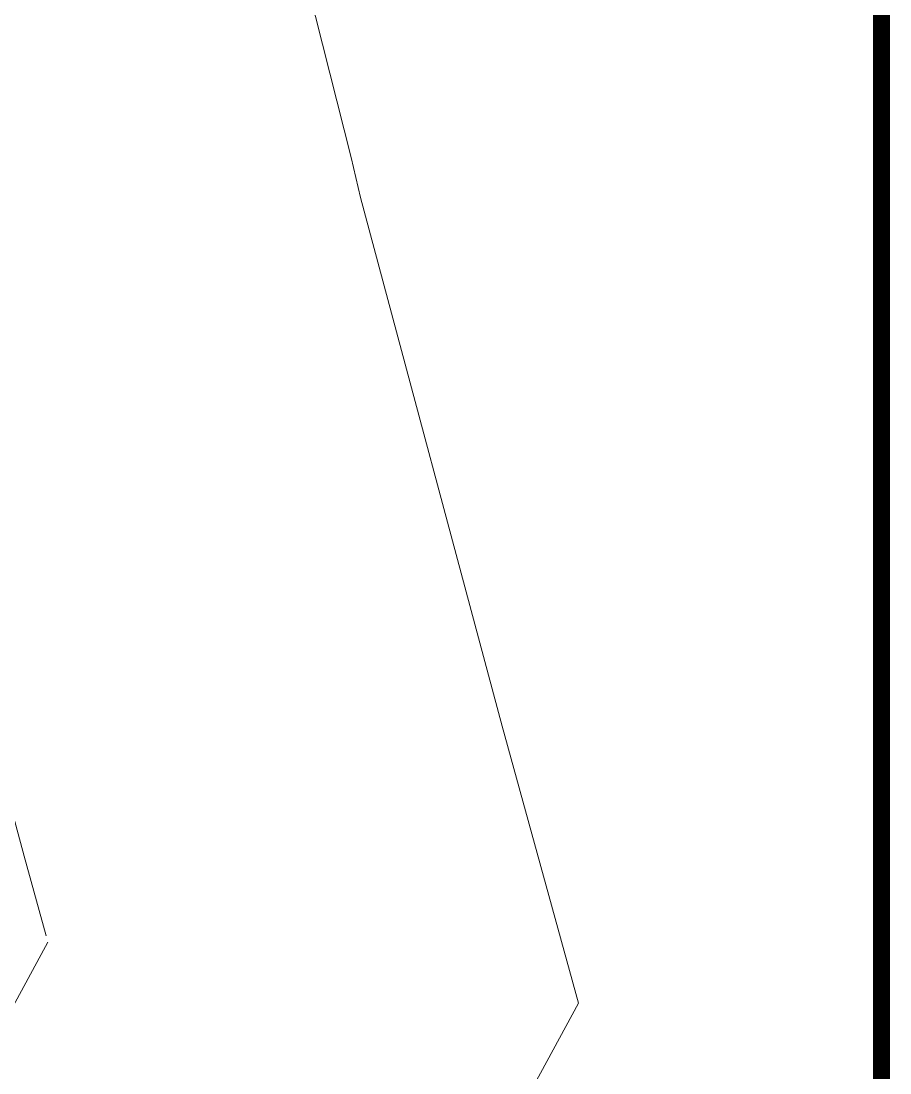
# Model space of a CAD drawing. Header units: inches. Extents: x 27644242 to 29761523, y -859349 to 216979.
# Drawn here: x 29118972 to 29126866, y -714280 to -704726 of the extents above; entities that cross this region are included whole.
import ezdxf

# ---------------------------------------------------------------- set-up
doc = ezdxf.new("R2010")
doc.units = ezdxf.units.IN
doc.header["$MEASUREMENT"] = 0
doc.linetypes.add('01-Xref Col Podium Lvl-1$0$HIDDEN', pattern=[0.375, 0.25, -0.125])
doc.layers.get('Defpoints').update_dxf_attribs({"color": 8})
doc.layers.add('RVA Site Boundary', color=17, linetype='Continuous', lineweight=15)

msp = doc.modelspace()

# ---------------------------------------------------------------- linework, layer by layer
at = {"layer": 'Defpoints', "linetype": 'Continuous', "const_width": 154.4}
msp.add_lwpolyline([(29126788.6, -689488.9), (29126788.6, -763738.9), (29018201.9, -763738.9), (29018201.9, -689488.9)], close=True, dxfattribs=at)
at = {"layer": 'RVA Site Boundary', "ltscale": 500}
for points in [[(29057284.1, -696073.5), (29071606.4, -696078.8), (29095866.2, -696097.8), (29119500.2, -696196.5), (29121971.6, -705964), (29122057.2, -706328.5)], [(29122057.3, -706328.6), (29123343.6, -711131.2), (29124035.8, -713645.8), (29122695.9, -716116.4), (29124567, -717875.8), (29124797.3, -725036.3), (29122303.6, -730294.3), (29122110.1, -730278.4), (29119356.4, -729970.4), (29119007.7, -729940.1), (29111846.9, -729318.2), (29108805.9, -728929.5), (29108439.6, -728845.6), (29108409.9, -728897.7), (29107959.4, -728664.4), (29107162.4, -728037.6), (29106299.2, -727434.2), (29106186.4, -726847.4), (29106049.1, -726822), (29105689.7, -726755.6), (29097671.5, -724809.2), (29093058.1, -726288.7), (29091211.2, -726771.1)]]:
    msp.add_lwpolyline(points, dxfattribs=at)
at = {"layer": 'RVA Site Boundary', "color": 252, "linetype": '01-Xref Col Podium Lvl-1$0$HIDDEN', "ltscale": 3000}
msp.add_lwpolyline([(29117719.3, -707525.5), (29119000.8, -712310.5), (29119216.3, -713093.2), (29117087, -717019.2), (29120129.2, -719879.8), (29120264.6, -724092.2), (29119608.6, -725475.4), (29119397.1, -725457), (29112327, -724843), (29110334.5, -724588.3), (29110025.5, -722980.6), (29106866.8, -722397), (29106630, -722353.2), (29097502.8, -720137.6), (29091801.5, -721966), (29090487.2, -722309.2), (29084528.6, -722142.6), (29078614.2, -722337.4), (29077896, -722402.8), (29070594.6, -722819.7), (29062281.5, -723576.4)], dxfattribs=at)

doc.saveas('drawing.dxf')
